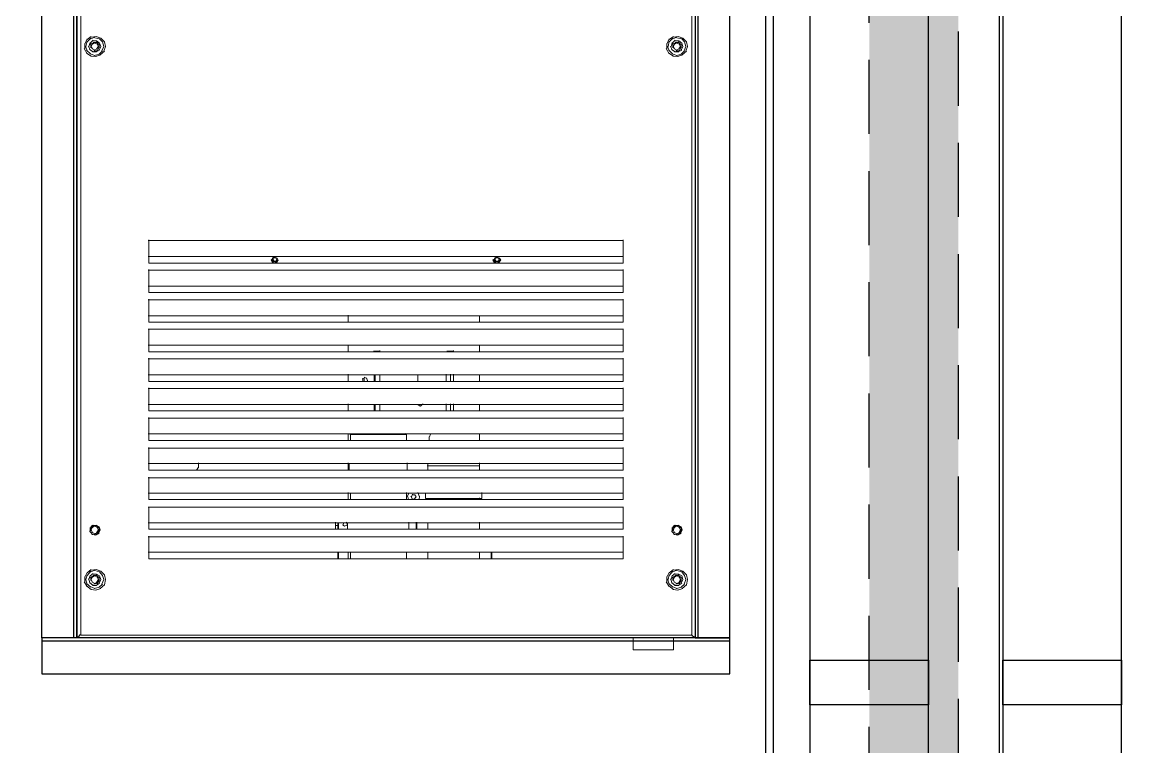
# Model space of a CAD drawing. Header units: millimetres. Extents: x 17886 to 18265, y -8727 to -7321.
# Drawn here: x 17971.54 to 17979.1, y -8655.64 to -8650.75 of the extents above; entities that cross this region are included whole.
import ezdxf

# ---------------------------------------------------------------- set-up
doc = ezdxf.new("R2010")
doc.units = ezdxf.units.MM
doc.linetypes.add('DASHED', pattern=[0.75, 0.5, -0.25])
doc.layers.add('a_rahmen235', color=7, linetype='Continuous')
doc.layers.add('PDF3_Geometry', color=7, linetype='Continuous')

msp = doc.modelspace()

# ---------------------------------------------------------------- hatches: boundary and pattern name
h = msp.add_hatch()
h.set_pattern_fill('AR-SAND', color=3, scale=0.01)
h.set_pattern_definition([(37.5, (-17.32436, -736.39157), (-0.016000313, 0.489413237), [0, -0.38608, 0, -0.4318, 0, -0.41275]), (7.5, (-17.32436, -736.3916), (0.449523283, 0.7168251), [0, -0.20828, 0, -0.34798, 0, -0.13335]), (327.5, (-17.6368, -736.39157), (0.79099237, 0.001437185), [0, -0.127, 0, -0.4572, 0, -0.5969]), (317.5, (-17.6368, -736.3916), (0.763556452, 0.222929323), [0, -0.0635, 0, -0.29972, 0, -0.3429])])
h.paths.add_polyline_path([(17977.25197, -8665.00357), (17977.85197, -8665.00357), (17977.85197, -8640.31357), (17977.25197, -8640.31357)])

# ---------------------------------------------------------------- linework, layer by layer
at = {"color": 3, "linetype": 'DASHED'}
msp.add_lwpolyline([(17977.25197, -8640.31357), (17977.85197, -8640.31357), (17977.85197, -8665.00357), (17977.25197, -8665.00357)], close=True, dxfattribs=at)
at = {"color": 4}
for points in [[(17971.90699, -8654.90357), (17971.88699, -8654.90357), (17971.88699, -8642.90357), (17971.90699, -8642.90357), (17971.90699, -8654.90357), (17971.67199, -8654.90357), (17971.67199, -8642.90357), (17971.90699, -8642.90357)], [(17976.07699, -8654.90357), (17976.09699, -8654.90357), (17976.09699, -8642.90357), (17976.07699, -8642.90357), (17976.07699, -8654.90357), (17976.31199, -8654.90357), (17976.31199, -8642.90357), (17976.07699, -8642.90357)], [(17971.67199, -8654.90357), (17971.67199, -8654.92357), (17976.31199, -8654.92357), (17976.31199, -8654.90357), (17971.67199, -8654.90357), (17971.67199, -8655.14607), (17976.31199, -8655.14607), (17976.31199, -8654.90357)]]:
    msp.add_lwpolyline(points, dxfattribs=at)
msp.add_lwpolyline([(17976.07699, -8654.90357), (17971.90699, -8654.90357), (17971.90699, -8642.90357), (17976.07699, -8642.90357)], close=True, dxfattribs=at)
at = {"color": 6}
for points in [[(17966.85199, -8646.20357), (17976.85199, -8646.20357), (17976.85199, -8664.20357), (17966.85199, -8664.20357)], [(17977.65199, -8646.20357), (17978.15199, -8646.20357), (17978.15199, -8666.20357), (17977.65199, -8666.20357)], [(17978.95199, -8646.20357), (17988.95199, -8646.20357), (17988.95199, -8664.20357), (17978.95199, -8664.20357)], [(17967.15199, -8646.50357), (17976.55199, -8646.50357), (17976.55199, -8663.90357), (17967.15199, -8663.90357)], [(17977.65199, -8655.05357), (17977.65199, -8655.35357), (17976.85199, -8655.35357), (17976.85199, -8655.05357)], [(17978.95199, -8655.05357), (17978.95199, -8655.35357), (17978.15199, -8655.35357), (17978.15199, -8655.05357)]]:
    msp.add_lwpolyline(points, close=True, dxfattribs=at)
at = {"layer": 'a_rahmen235'}
msp.add_lwpolyline([(17978.12699, -8665.00357), (17976.60699, -8665.00357), (17976.60699, -8640.31357), (17978.12699, -8640.31357)], close=True, dxfattribs=at)
at = {"layer": 'PDF3_Geometry', "lineweight": 20}
for points in [[(17971.92137, -8642.90357), (17971.92137, -8642.91115), (17971.93092, -8642.92312), (17971.92137, -8642.91115), (17971.90699, -8642.91115), (17971.90699, -8654.89599), (17971.91895, -8654.89599), (17971.93092, -8654.88003), (17971.91895, -8654.89599)], [(17976.06659, -8642.90357), (17976.06659, -8642.91115), (17976.05305, -8642.92312), (17976.06659, -8642.91115), (17976.07699, -8642.91115), (17976.07699, -8654.89599), (17976.06659, -8654.89599), (17976.05063, -8654.88003), (17976.06659, -8654.89599)], [(17971.96127, -8650.89838), (17971.97722, -8650.86248)], [(17971.96127, -8650.9303), (17971.96127, -8650.89439)], [(17971.97722, -8650.94227), (17971.96525, -8650.91035)], [(17971.96924, -8650.91434), (17971.97722, -8650.87843)], [(17971.97722, -8650.86647), (17972.00515, -8650.84652)], [(17971.97722, -8650.88242), (17972.00116, -8650.85849)], [(17971.99717, -8650.93828), (17971.9852, -8650.91035)], [(17971.98919, -8650.91434), (17971.99717, -8650.88641)], [(17971.99717, -8650.8904), (17972.01712, -8650.87045)], [(17972.00116, -8650.86248), (17972.02909, -8650.85051)], [(17972.01313, -8650.9303), (17972.00116, -8650.91035)], [(17972.00515, -8650.85051), (17972.03707, -8650.84652), (17972.06898, -8650.85849), (17972.09292, -8650.88242), (17972.1009, -8650.91434), (17972.08893, -8650.94626)], [(17972.00515, -8650.91434), (17972.01313, -8650.89439)], [(17972.01313, -8650.89838), (17972.02909, -8650.88641)], [(17972.01712, -8650.87444), (17972.04106, -8650.87444), (17972.06101, -8650.8904), (17972.06898, -8650.91434), (17972.05702, -8650.93828)], [(17972.02909, -8650.8545), (17972.06101, -8650.86248), (17972.08095, -8650.88242), (17972.08893, -8650.91434), (17972.07696, -8650.94227)], [(17972.02909, -8650.8904), (17972.04505, -8650.89838), (17972.05303, -8650.91434), (17972.04106, -8650.9303)], [(17975.88706, -8650.89838), (17975.90302, -8650.86248)], [(17975.88706, -8650.9303), (17975.88706, -8650.89439)], [(17975.90302, -8650.94227), (17975.89105, -8650.91035)], [(17975.89504, -8650.91434), (17975.90302, -8650.87843)], [(17975.90302, -8650.86647), (17975.93094, -8650.84652)], [(17975.90302, -8650.88242), (17975.92695, -8650.85849)], [(17975.92296, -8650.93828), (17975.911, -8650.91035)], [(17975.91499, -8650.91434), (17975.92296, -8650.88641)], [(17975.92296, -8650.8904), (17975.94291, -8650.87045)], [(17975.92695, -8650.86248), (17975.95488, -8650.85051)], [(17975.93892, -8650.9303), (17975.92695, -8650.91035)], [(17975.93094, -8650.85051), (17975.96286, -8650.84652), (17975.99478, -8650.85849), (17976.01872, -8650.88242), (17976.02669, -8650.91434), (17976.01473, -8650.94626)], [(17975.93094, -8650.91434), (17975.93892, -8650.89439)], [(17975.93892, -8650.89838), (17975.95488, -8650.88641)], [(17975.94291, -8650.87444), (17975.96685, -8650.87444), (17975.9868, -8650.8904), (17975.99478, -8650.91434), (17975.98281, -8650.93828)], [(17975.95488, -8650.8545), (17975.9868, -8650.86248), (17976.00675, -8650.88242), (17976.01473, -8650.91434), (17976.00276, -8650.94227)], [(17975.95488, -8650.8904), (17975.97084, -8650.89838), (17975.97882, -8650.91434), (17975.96685, -8650.9303)], [(17971.97722, -8650.96222), (17971.95728, -8650.92631)], [(17972.00116, -8650.96621), (17971.97323, -8650.93828)], [(17972.00515, -8650.97817), (17971.97323, -8650.95823)], [(17972.01712, -8650.95025), (17971.99318, -8650.93429)], [(17972.02909, -8650.97419), (17971.99717, -8650.96222)], [(17972.03707, -8650.98216), (17972.00116, -8650.97817)], [(17972.02909, -8650.93828), (17972.00914, -8650.92631)], [(17972.04106, -8650.95025), (17972.01313, -8650.95025)], [(17972.04505, -8650.9303), (17972.0251, -8650.93828)], [(17972.06101, -8650.96621), (17972.0251, -8650.97419)], [(17972.06898, -8650.9702), (17972.03308, -8650.98216)], [(17972.06101, -8650.93828), (17972.03707, -8650.95025)], [(17972.08095, -8650.94227), (17972.05702, -8650.96621)], [(17972.09292, -8650.94626), (17972.065, -8650.9702)], [(17975.90302, -8650.96222), (17975.88307, -8650.92631)], [(17975.92695, -8650.96621), (17975.89903, -8650.93828)], [(17975.93094, -8650.97817), (17975.89903, -8650.95823)], [(17975.94291, -8650.95025), (17975.91897, -8650.93429)], [(17975.95488, -8650.97419), (17975.92296, -8650.96222)], [(17975.96286, -8650.98216), (17975.92695, -8650.97817)], [(17975.95488, -8650.93828), (17975.93493, -8650.92631)], [(17975.96685, -8650.95025), (17975.93892, -8650.95025)], [(17975.97084, -8650.9303), (17975.95089, -8650.93828)], [(17975.9868, -8650.96621), (17975.95089, -8650.97419)], [(17975.99478, -8650.9702), (17975.95887, -8650.98216)], [(17975.9868, -8650.93828), (17975.96286, -8650.95025)], [(17976.00675, -8650.94227), (17975.98281, -8650.96621)], [(17976.01872, -8650.94626), (17975.99079, -8650.9702)], [(17972.38816, -8652.33066), (17975.59183, -8652.33066), (17975.59183, -8652.21895)], [(17975.59183, -8652.22294), (17972.38816, -8652.22294)], [(17972.39214, -8652.21895), (17972.39214, -8652.33066), (17972.39214, -8652.37454), (17975.59183, -8652.37454), (17975.59183, -8652.32667)], [(17973.23396, -8652.37454), (17973.218, -8652.35061)], [(17973.22199, -8652.35859), (17973.22598, -8652.33864)], [(17973.22598, -8652.34263), (17973.24194, -8652.33066)], [(17973.23396, -8652.36656), (17973.22598, -8652.35061)], [(17973.22997, -8652.3546), (17973.23396, -8652.33465)], [(17973.22997, -8652.35061), (17973.23795, -8652.36258), (17973.24991, -8652.36258), (17973.25789, -8652.34662)], [(17973.23396, -8652.33864), (17973.24991, -8652.33864), (17973.25789, -8652.3546), (17973.24592, -8652.36656)], [(17973.24194, -8652.33465), (17973.25789, -8652.34263), (17973.26587, -8652.3546), (17973.2539, -8652.37454)], [(17974.73406, -8652.37454), (17974.71411, -8652.35061)], [(17974.7181, -8652.35859), (17974.72608, -8652.33864)], [(17974.73406, -8652.36656), (17974.72209, -8652.35061)], [(17974.72608, -8652.34263), (17974.74204, -8652.33066)], [(17974.72608, -8652.3546), (17974.73406, -8652.33465)], [(17974.72608, -8652.35061), (17974.73406, -8652.36258), (17974.75001, -8652.36258), (17974.75799, -8652.34662)], [(17974.73406, -8652.33864), (17974.75001, -8652.33864), (17974.75799, -8652.3546), (17974.74602, -8652.36656)], [(17974.74204, -8652.33465), (17974.75799, -8652.34263), (17974.76597, -8652.3546), (17974.75001, -8652.37454)], [(17972.38816, -8652.53014), (17975.59183, -8652.53014), (17975.59183, -8652.41843)], [(17975.59183, -8652.42242), (17972.38816, -8652.42242)], [(17972.39214, -8652.41843), (17972.39214, -8652.53014), (17972.39214, -8652.57403), (17975.59183, -8652.57403), (17975.59183, -8652.52615)], [(17973.22997, -8652.37454), (17973.218, -8652.3546)], [(17973.24991, -8652.36656), (17973.22997, -8652.36656)], [(17973.26587, -8652.3546), (17973.24592, -8652.37454)], [(17974.72608, -8652.37454), (17974.71411, -8652.3546)], [(17974.75001, -8652.36656), (17974.73007, -8652.36656)], [(17974.76597, -8652.3546), (17974.74602, -8652.37454)], [(17972.38816, -8652.72962), (17975.59183, -8652.72962), (17975.59183, -8652.61791)], [(17975.59183, -8652.6219), (17972.38816, -8652.6219)], [(17972.39214, -8652.61791), (17972.39214, -8652.72962), (17972.39214, -8652.77351), (17975.59183, -8652.77351), (17975.59183, -8652.72563)], [(17973.73665, -8652.77351), (17973.73665, -8652.72563)], [(17974.62235, -8652.72962), (17974.62235, -8652.77351)], [(17972.38816, -8652.9291), (17975.59183, -8652.9291), (17975.59183, -8652.81739)], [(17975.59183, -8652.82138), (17972.38816, -8652.82138)], [(17972.39214, -8652.81739), (17972.39214, -8652.9291), (17972.39214, -8652.97299), (17975.59183, -8652.97299), (17975.59183, -8652.92511)], [(17973.73665, -8652.97299), (17973.73665, -8652.92511)], [(17974.62235, -8652.9291), (17974.62235, -8652.97299)], [(17972.38816, -8653.12858), (17975.59183, -8653.12858), (17975.59183, -8653.01687)], [(17975.59183, -8653.02086), (17972.38816, -8653.02086)], [(17972.39214, -8653.01687), (17972.39214, -8653.12858), (17972.39214, -8653.17247), (17975.59183, -8653.17247), (17975.59183, -8653.12459)], [(17973.95209, -8652.969), (17973.9082, -8652.969)], [(17973.91219, -8652.969), (17973.91219, -8652.97299)], [(17973.95209, -8652.97299), (17973.95209, -8652.96501)], [(17974.4468, -8652.969), (17974.40292, -8652.969)], [(17974.40691, -8652.969), (17974.40691, -8652.97299)], [(17974.4468, -8652.97299), (17974.4468, -8652.96501)], [(17973.73665, -8653.17247), (17973.73665, -8653.12459)], [(17973.84836, -8653.14853), (17973.8324, -8653.15651)], [(17973.83639, -8653.15651), (17973.83639, -8653.17247)], [(17973.86432, -8653.15252), (17973.84437, -8653.14454)], [(17973.86831, -8653.16848), (17973.86033, -8653.14853)], [(17973.86831, -8653.17247), (17973.86831, -8653.16449)], [(17973.91219, -8653.12858), (17973.91219, -8653.17247)], [(17973.91618, -8653.12858), (17973.91618, -8653.17247)], [(17974.39893, -8653.17247), (17974.39893, -8653.12459)], [(17974.42685, -8653.17247), (17974.42685, -8653.12459)], [(17974.4468, -8653.17247), (17974.4468, -8653.12459)], [(17974.62235, -8653.12858), (17974.62235, -8653.17247)], [(17972.38816, -8653.32806), (17975.59183, -8653.32806), (17975.59183, -8653.21636)], [(17975.59183, -8653.22035), (17972.38816, -8653.22035)], [(17972.39214, -8653.21636), (17972.39214, -8653.32806), (17972.39214, -8653.37195), (17975.59183, -8653.37195), (17975.59183, -8653.32408)], [(17973.73665, -8653.37195), (17973.73665, -8653.32408)], [(17973.91219, -8653.32806), (17973.91219, -8653.37195)], [(17973.91618, -8653.32806), (17973.91618, -8653.37195)], [(17974.22737, -8653.33604), (17974.22737, -8653.34003), (17974.20743, -8653.32806), (17974.22338, -8653.34003), (17974.24333, -8653.32408)], [(17974.24333, -8653.32806), (17974.24732, -8653.32806)], [(17974.42685, -8653.37195), (17974.42685, -8653.32408)], [(17974.4468, -8653.37195), (17974.4468, -8653.32408)], [(17974.62235, -8653.32806), (17974.62235, -8653.37195)], [(17972.38816, -8653.52755), (17975.59183, -8653.52755), (17975.59183, -8653.41584)], [(17975.59183, -8653.41983), (17972.38816, -8653.41983)], [(17972.39214, -8653.41584), (17972.39214, -8653.52755), (17972.39214, -8653.57143), (17975.59183, -8653.57143), (17975.59183, -8653.52356)], [(17973.73665, -8653.57143), (17973.73665, -8653.52356)], [(17973.75261, -8653.52755), (17973.75261, -8653.53154), (17973.75261, -8653.57143)], [(17974.13162, -8653.53154), (17974.12364, -8653.52356)], [(17974.13162, -8653.57143), (17974.13162, -8653.52755)], [(17974.28323, -8653.55148), (17974.2952, -8653.52356)], [(17974.28323, -8653.57143), (17974.28323, -8653.54749)], [(17974.62235, -8653.52755), (17974.62235, -8653.57143)], [(17972.38816, -8653.72703), (17975.59183, -8653.72703), (17975.59183, -8653.61931)], [(17975.59183, -8653.6233), (17972.38816, -8653.6233)], [(17972.39214, -8653.61931), (17972.39214, -8653.72703), (17972.39214, -8653.77091), (17975.59183, -8653.77091), (17975.59183, -8653.72304)], [(17972.63551, -8653.72703), (17972.61556, -8653.72703)], [(17972.7153, -8653.77091), (17972.72727, -8653.75097)], [(17972.72727, -8653.75496), (17972.72727, -8653.72304)], [(17973.73665, -8653.77091), (17973.73665, -8653.72304)], [(17973.74463, -8653.72703), (17973.74463, -8653.77091)], [(17974.13561, -8653.77091), (17974.13561, -8653.72304)], [(17974.27525, -8653.72703), (17974.27525, -8653.74299), (17974.27525, -8653.77091)], [(17974.62235, -8653.74299), (17974.62235, -8653.72304)], [(17974.62235, -8653.77091), (17974.62235, -8653.739)], [(17972.38816, -8653.92651), (17975.59183, -8653.92651), (17975.59183, -8653.81879)], [(17975.59183, -8653.82278), (17972.38816, -8653.82278)], [(17972.39214, -8653.81879), (17972.39214, -8653.92651), (17972.39214, -8653.97039), (17975.59183, -8653.97039), (17975.59183, -8653.92252)], [(17973.73665, -8653.97039), (17973.73665, -8653.92252)], [(17973.75261, -8653.92651), (17973.75261, -8653.97039)], [(17974.13162, -8653.97039), (17974.13162, -8653.92252)], [(17974.14758, -8653.92651), (17974.13561, -8653.95045)], [(17974.16354, -8653.95045), (17974.17152, -8653.93449)], [(17974.17152, -8653.93848), (17974.18748, -8653.93848), (17974.19546, -8653.95045), (17974.18349, -8653.96641)], [(17974.21939, -8653.95045), (17974.20743, -8653.92252)], [(17974.25929, -8653.92651), (17974.25929, -8653.96242), (17974.6383, -8653.96242), (17974.6383, -8653.92252)], [(17974.1396, -8653.95045), (17974.14359, -8653.97039)], [(17974.17152, -8653.96641), (17974.15955, -8653.94646)], [(17974.18748, -8653.96641), (17974.16753, -8653.96641)], [(17974.2154, -8653.97039), (17974.21939, -8653.94646)], [(17974.27525, -8653.96242), (17974.27525, -8653.97039)], [(17974.62235, -8653.97039), (17974.62235, -8653.95843)], [(17972.38816, -8654.12599), (17975.59183, -8654.12599), (17975.59183, -8654.01827)], [(17975.59183, -8654.02226), (17972.38816, -8654.02226)], [(17972.39214, -8654.01827), (17972.39214, -8654.12599), (17972.39214, -8654.16988), (17975.59183, -8654.16988), (17975.59183, -8654.122)], [(17971.99717, -8654.1619), (17972.01313, -8654.14195)], [(17971.99717, -8654.18583), (17971.99717, -8654.15791)], [(17972.00515, -8654.17387), (17972.01313, -8654.15392)], [(17972.01313, -8654.14594), (17972.03707, -8654.14195), (17972.05702, -8654.15392), (17972.065, -8654.17387), (17972.05303, -8654.1978)], [(17972.01313, -8654.15791), (17972.02909, -8654.14594)], [(17972.02909, -8654.14993), (17972.04505, -8654.15791), (17972.05303, -8654.17387), (17972.04106, -8654.19381)], [(17973.65287, -8654.14594), (17973.65287, -8654.122)], [(17973.65287, -8654.16988), (17973.65287, -8654.14195)], [(17973.70872, -8654.12599), (17973.70074, -8654.14195)], [(17973.70473, -8654.14195), (17973.71271, -8654.14993), (17973.72867, -8654.14195)], [(17973.73266, -8654.13397), (17973.72468, -8654.122)], [(17973.72867, -8654.14594), (17973.73266, -8654.12998)], [(17973.73266, -8654.12599), (17973.73266, -8654.16988)], [(17974.14758, -8654.16988), (17974.14758, -8654.122)], [(17974.19546, -8654.16988), (17974.19546, -8654.122)], [(17974.27525, -8654.12599), (17974.27525, -8654.16988)], [(17974.62235, -8654.16988), (17974.62235, -8654.122)], [(17975.92296, -8654.1619), (17975.93892, -8654.14195)], [(17975.92296, -8654.18583), (17975.92296, -8654.15791)], [(17975.93094, -8654.17387), (17975.93892, -8654.15392)], [(17975.93892, -8654.14594), (17975.96286, -8654.14195), (17975.98281, -8654.15392), (17975.99079, -8654.17387), (17975.97882, -8654.1978)], [(17975.93892, -8654.15791), (17975.95488, -8654.14594)], [(17975.95488, -8654.14993), (17975.97084, -8654.15791), (17975.97882, -8654.17387), (17975.96685, -8654.19381)], [(17972.01313, -8654.20578), (17971.99318, -8654.18185)], [(17972.01313, -8654.19381), (17972.00116, -8654.16988)], [(17972.02909, -8654.20179), (17972.00914, -8654.18982)], [(17972.03707, -8654.20977), (17972.00914, -8654.20578)], [(17972.04505, -8654.19381), (17972.0251, -8654.20179)], [(17972.05702, -8654.1978), (17972.03308, -8654.20977)], [(17972.38816, -8654.32547), (17975.59183, -8654.32547), (17975.59183, -8654.21775)], [(17975.59183, -8654.22174), (17972.38816, -8654.22174)], [(17972.39214, -8654.21775), (17972.39214, -8654.32547), (17972.39214, -8654.36936), (17975.59183, -8654.36936), (17975.59183, -8654.32148)], [(17975.93892, -8654.20578), (17975.91897, -8654.18185)], [(17975.93892, -8654.19381), (17975.92695, -8654.16988)], [(17975.95488, -8654.20179), (17975.93493, -8654.18982)], [(17975.96286, -8654.20977), (17975.93493, -8654.20578)], [(17975.97084, -8654.19381), (17975.95089, -8654.20179)], [(17975.98281, -8654.1978), (17975.95887, -8654.20977)], [(17973.66883, -8654.32547), (17973.66883, -8654.36936), (17973.66883, -8654.34542), (17973.66883, -8654.34941), (17973.66883, -8654.32148)], [(17973.73665, -8654.36936), (17973.73665, -8654.32148)], [(17973.75261, -8654.32547), (17973.75261, -8654.36936)], [(17974.13162, -8654.36936), (17974.13162, -8654.32148)], [(17974.27525, -8654.32547), (17974.27525, -8654.36936)], [(17974.62235, -8654.36936), (17974.62235, -8654.32148)], [(17974.70613, -8654.32547), (17974.70613, -8654.36936), (17974.70613, -8654.32148)], [(17971.96127, -8654.49304), (17971.97722, -8654.46112)], [(17971.97722, -8654.46511), (17972.00515, -8654.44117)], [(17971.97722, -8654.48107), (17972.00116, -8654.45314)], [(17972.00116, -8654.45713), (17972.02909, -8654.44516)], [(17972.00515, -8654.44516), (17972.03707, -8654.44117), (17972.06898, -8654.45314), (17972.09292, -8654.47708), (17972.1009, -8654.50899), (17972.09292, -8654.5449), (17972.065, -8654.56884)], [(17972.02909, -8654.44915), (17972.06101, -8654.45713), (17972.08095, -8654.48107), (17972.08893, -8654.50899), (17972.07696, -8654.54091)], [(17975.88706, -8654.49304), (17975.90302, -8654.46112)], [(17975.90302, -8654.46511), (17975.93094, -8654.44117)], [(17975.90302, -8654.48107), (17975.92695, -8654.45314)], [(17975.92695, -8654.45713), (17975.95488, -8654.44516)], [(17975.93094, -8654.44516), (17975.96286, -8654.44117), (17975.99478, -8654.45314), (17976.01872, -8654.47708), (17976.02669, -8654.50899), (17976.01872, -8654.5449), (17975.99079, -8654.56884)], [(17975.95488, -8654.44915), (17975.9868, -8654.45713), (17976.00675, -8654.48107), (17976.01473, -8654.50899), (17976.00276, -8654.54091)], [(17971.97722, -8654.55687), (17971.95728, -8654.52495)], [(17971.96127, -8654.52894), (17971.96127, -8654.48905)], [(17971.97722, -8654.54091), (17971.96525, -8654.505)], [(17971.96924, -8654.50899), (17971.97722, -8654.47708)], [(17972.00116, -8654.56086), (17971.97323, -8654.53692)], [(17971.99717, -8654.53293), (17971.9852, -8654.505)], [(17971.98919, -8654.50899), (17971.99717, -8654.48107)], [(17972.01712, -8654.54889), (17971.99318, -8654.52894)], [(17971.99717, -8654.48506), (17972.01712, -8654.4691)], [(17972.01313, -8654.52894), (17972.00116, -8654.505)], [(17972.00515, -8654.50899), (17972.01313, -8654.48905)], [(17972.02909, -8654.53692), (17972.00914, -8654.52495)], [(17972.01313, -8654.49304), (17972.02909, -8654.48107)], [(17972.01712, -8654.47309), (17972.04106, -8654.47309), (17972.06101, -8654.48506), (17972.06898, -8654.50899), (17972.05702, -8654.53293)], [(17972.04505, -8654.52894), (17972.0251, -8654.53692)], [(17972.02909, -8654.48506), (17972.04505, -8654.49304), (17972.05303, -8654.50899), (17972.04106, -8654.52894)], [(17972.06101, -8654.53293), (17972.03707, -8654.54889)], [(17972.08095, -8654.54091), (17972.05702, -8654.56086)], [(17975.90302, -8654.55687), (17975.88307, -8654.52495)], [(17975.88706, -8654.52894), (17975.88706, -8654.48905)], [(17975.90302, -8654.54091), (17975.89105, -8654.505)], [(17975.89504, -8654.50899), (17975.90302, -8654.47708)], [(17975.92695, -8654.56086), (17975.89903, -8654.53692)], [(17975.92296, -8654.53293), (17975.911, -8654.505)], [(17975.91499, -8654.50899), (17975.92296, -8654.48107)], [(17975.94291, -8654.54889), (17975.91897, -8654.52894)], [(17975.92296, -8654.48506), (17975.94291, -8654.4691)], [(17975.93892, -8654.52894), (17975.92695, -8654.505)], [(17975.93094, -8654.50899), (17975.93892, -8654.48905)], [(17975.95488, -8654.53692), (17975.93493, -8654.52495)], [(17975.93892, -8654.49304), (17975.95488, -8654.48107)], [(17975.94291, -8654.47309), (17975.96685, -8654.47309), (17975.9868, -8654.48506), (17975.99478, -8654.50899), (17975.98281, -8654.53293)], [(17975.97084, -8654.52894), (17975.95089, -8654.53692)], [(17975.95488, -8654.48506), (17975.97084, -8654.49304), (17975.97882, -8654.50899), (17975.96685, -8654.52894)], [(17975.9868, -8654.53293), (17975.96286, -8654.54889)], [(17976.00675, -8654.54091), (17975.98281, -8654.56086)], [(17972.00515, -8654.57682), (17971.97323, -8654.55288)], [(17972.02909, -8654.56884), (17971.99717, -8654.55687)], [(17972.03707, -8654.58081), (17972.00116, -8654.57682)], [(17972.04106, -8654.54889), (17972.01313, -8654.54889)], [(17972.06101, -8654.56086), (17972.0251, -8654.56884)], [(17972.06898, -8654.56884), (17972.03308, -8654.58081)], [(17975.93094, -8654.57682), (17975.89903, -8654.55288)], [(17975.95488, -8654.56884), (17975.92296, -8654.55687)], [(17975.96286, -8654.58081), (17975.92695, -8654.57682)], [(17975.96685, -8654.54889), (17975.93892, -8654.54889)], [(17975.9868, -8654.56086), (17975.95089, -8654.56884)], [(17975.99478, -8654.56884), (17975.95887, -8654.58081)], [(17971.92137, -8654.8916), (17971.92137, -8654.90357), (17976.06659, -8654.90357), (17976.06659, -8654.8916)], [(17975.93094, -8654.89998), (17975.93094, -8654.98376), (17975.65965, -8654.98376)], [(17975.65965, -8654.90397), (17975.65965, -8654.98376)]]:
    msp.add_lwpolyline(points, dxfattribs=at)
at = {"layer": 'PDF3_Geometry', "color": 5, "lineweight": 13}
for points in [[(17976.05462, -8642.91913), (17976.05462, -8654.88402), (17971.93334, -8654.88402), (17971.93334, -8642.91913)], [(17973.84437, -8653.15252), (17973.84437, -8653.17247)], [(17973.92017, -8653.12858), (17973.92017, -8653.17247)], [(17973.95209, -8653.12858), (17973.95209, -8653.17247)], [(17973.92017, -8653.32806), (17973.92017, -8653.37195)], [(17973.95209, -8653.32806), (17973.95209, -8653.37195)], [(17974.39893, -8653.37195), (17974.39893, -8653.32408)], [(17974.13162, -8653.53154), (17973.74862, -8653.53154)], [(17974.62235, -8653.74299), (17974.27126, -8653.74299)], [(17973.65287, -8654.14594), (17973.66883, -8654.14594)], [(17973.67281, -8654.12599), (17973.67281, -8654.16988)], [(17974.19945, -8654.16988), (17974.19945, -8654.122)], [(17973.67281, -8654.32547), (17973.67281, -8654.36936)], [(17974.70214, -8654.36936), (17974.70214, -8654.32148)]]:
    msp.add_lwpolyline(points, dxfattribs=at)
at = {"layer": 'PDF3_Geometry', "lineweight": 13}
for points in [[(17972.02111, -8650.88641), (17971.99717, -8650.89838)], [(17972.00116, -8650.89838), (17972.00116, -8650.92232)], [(17972.04106, -8650.88641), (17972.01712, -8650.88641)], [(17972.05702, -8650.90237), (17972.03707, -8650.88242)], [(17972.05702, -8650.92232), (17972.05702, -8650.89838)], [(17975.9469, -8650.88641), (17975.92296, -8650.89838)], [(17975.92695, -8650.89838), (17975.92695, -8650.92232)], [(17975.96685, -8650.88641), (17975.94291, -8650.88641)], [(17975.98281, -8650.90237), (17975.96286, -8650.88242)], [(17975.98281, -8650.92232), (17975.98281, -8650.89838)], [(17972.02111, -8650.94227), (17972.04505, -8650.94227), (17972.05702, -8650.91833)], [(17975.9469, -8650.94227), (17975.97084, -8650.94227), (17975.98281, -8650.91833)], [(17972.02111, -8654.14594), (17971.99717, -8654.1619)], [(17972.00116, -8654.1619), (17972.00116, -8654.18185)], [(17972.04106, -8654.14993), (17972.01712, -8654.14195)], [(17972.05702, -8654.1619), (17972.03707, -8654.14594)], [(17972.05702, -8654.18583), (17972.05702, -8654.15791)], [(17975.9469, -8654.14594), (17975.92296, -8654.1619)], [(17975.92695, -8654.1619), (17975.92695, -8654.18185)], [(17975.96685, -8654.14993), (17975.94291, -8654.14195)], [(17975.98281, -8654.1619), (17975.96286, -8654.14594)], [(17975.98281, -8654.18583), (17975.98281, -8654.15791)], [(17972.02111, -8654.20578), (17972.04505, -8654.20179), (17972.05702, -8654.18185)], [(17975.9469, -8654.20578), (17975.97084, -8654.20179), (17975.98281, -8654.18185)], [(17972.02111, -8654.48107), (17971.99717, -8654.49703)], [(17972.00116, -8654.49703), (17972.00116, -8654.51697)], [(17972.04106, -8654.48107), (17972.01712, -8654.48107)], [(17972.02111, -8654.54091), (17972.04505, -8654.53692), (17972.05702, -8654.51697)], [(17972.05702, -8654.49703), (17972.03707, -8654.47708)], [(17972.05702, -8654.52096), (17972.05702, -8654.49304)], [(17975.9469, -8654.48107), (17975.92296, -8654.49703)], [(17975.92695, -8654.49703), (17975.92695, -8654.51697)], [(17975.96685, -8654.48107), (17975.94291, -8654.48107)], [(17975.9469, -8654.54091), (17975.97084, -8654.53692), (17975.98281, -8654.51697)], [(17975.98281, -8654.49703), (17975.96286, -8654.47708)], [(17975.98281, -8654.52096), (17975.98281, -8654.49304)]]:
    msp.add_lwpolyline(points, dxfattribs=at)
at = {"layer": 'PDF3_Geometry', "lineweight": 20}
for points in [[(17974.20743, -8653.17247), (17974.20743, -8653.12858)], [(17973.66883, -8654.16988), (17973.66883, -8654.14594), (17973.66883, -8654.12599)], [(17971.92536, -8654.88801), (17971.92536, -8654.892)], [(17976.05063, -8654.88003), (17976.06659, -8654.89599)], [(17976.05861, -8654.88801), (17976.05861, -8654.892)]]:
    msp.add_lwpolyline(points, close=True, dxfattribs=at)

doc.saveas('drawing.dxf')
